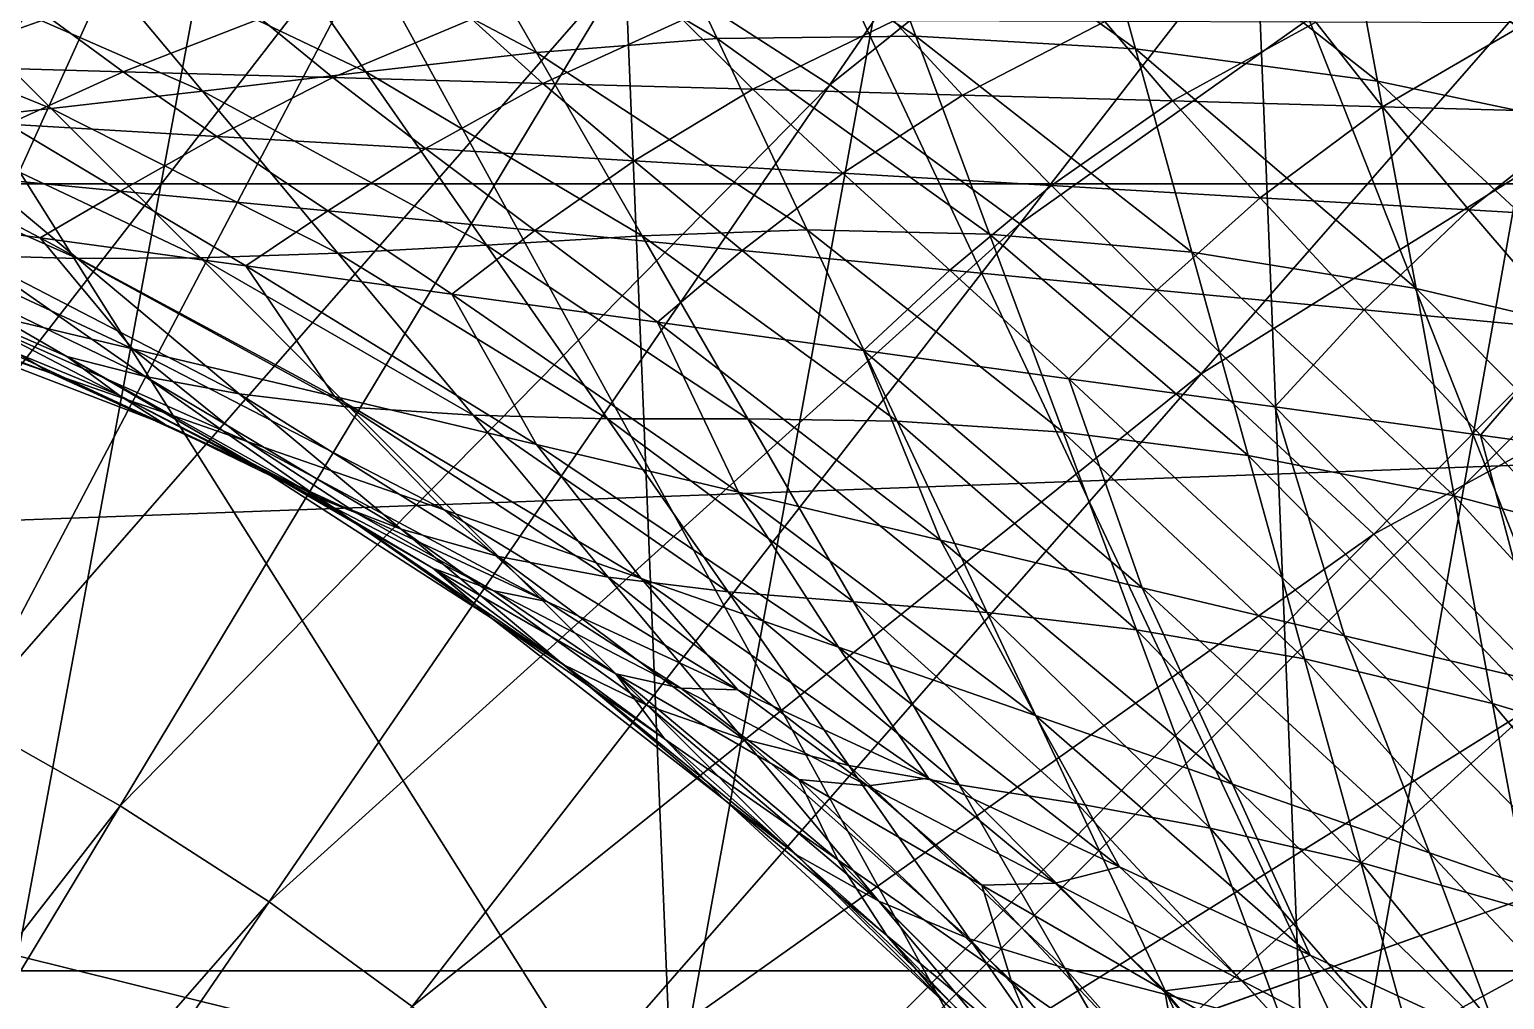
# Model space of a CAD drawing. Header units: metres. Extents: x -4.09 to 4.09, y -3.78 to 3.78.
# Drawn here: x 0.3042 to 0.6963, y 1.4555 to 1.7131 of the extents above; entities that cross this region are included whole.
import ezdxf

# ---------------------------------------------------------------- set-up
doc = ezdxf.new("R2010")
doc.units = ezdxf.units.M

msp = doc.modelspace()

# ---------------------------------------------------------------- linework, layer by layer
at = {"layer": 'statue_1', "color": 253}
for points in [[(-3.232, 0.082765, 16.714041), (3.348243, -0.166798, 15.068974), (3.367858, 2.430878, 15.064072)], [(-3.232, 2.430878, 16.714041), (-3.232, 0.082765, 16.714041), (3.367858, 2.430878, 15.064072)], [(-2.176662, 2.430878, 9.351602), (2.236946, 2.430878, 9.351602), (2.216392, -1.034236, 9.351602)], [(-2.157675, -1.034236, 9.351602), (-2.176662, 2.430878, 9.351602), (2.216392, -1.034236, 9.351602)], [(-1.437844, 0.146119, 15.295901), (-0.086352, 2.290978, 15.674101), (1.265203, 0.146119, 15.295901)], [(-0.086352, 2.290978, 15.674101), (0.091428, 2.283835, 15.672838), (1.265203, 0.146119, 15.295901)], [(0.091428, 2.283835, 15.672838), (0.267955, 2.262435, 15.669063), (1.265203, 0.146119, 15.295901)], [(0.267955, 2.262435, 15.669063), (0.301167, 1.467062, 20.14677), (0.442163, 2.226872, 15.662797)], [(0.267955, 2.262435, 15.669063), (0.442163, 2.226872, 15.662797), (1.265203, 0.146119, 15.295901)], [(0.475125, 1.423885, 20.167812), (0.442163, 2.226872, 15.662797), (0.301167, 1.467062, 20.14677)], [(0.442163, 2.226872, 15.662797), (0.475125, 1.423885, 20.167812), (0.612799, 2.177461, 15.654083)], [(0.442163, 2.226872, 15.662797), (0.612799, 2.177461, 15.654083), (1.265203, 0.146119, 15.295901)], [(0.475125, 1.423885, 20.167812), (0.645385, 1.366579, 20.187757), (0.612799, 2.177461, 15.654083)], [(0.612799, 2.177461, 15.654083), (0.645385, 1.366579, 20.187757), (0.778798, 2.114514, 15.642981)], [(0.612799, 2.177461, 15.654083), (0.778798, 2.114514, 15.642981), (1.265203, 0.146119, 15.295901)], [(0.810695, 1.295517, 20.20647), (0.778798, 2.114514, 15.642981), (0.645385, 1.366579, 20.187757)], [(1.967048, -0.334928, 9.392891), (1.967048, 1.975148, 9.392891), (-2.139753, 1.975148, 9.392891)], [(-2.139753, -0.334928, 9.392891), (1.967048, -0.334928, 9.392891), (-2.139753, 1.975148, 9.392891)], [(-2.139753, -0.334928, 9.007879), (-2.139753, 1.975148, 9.007879), (1.967048, 1.975148, 9.007879)], [(-2.139753, -0.334928, 9.007879), (1.967048, -0.334928, 9.007879), (1.967048, 1.975148, 9.007879)], [(1.967048, 1.975148, 9.007879), (1.967048, -0.334928, 9.007879), (-2.139753, 1.975148, 9.007879)], [(1.967048, -0.334928, 9.007879), (-2.139753, -0.334928, 9.007879), (-2.139753, 1.975148, 9.007879)], [(0.516922, 1.698357, 1.488987), (0.663934, 1.912326, 1.419429), (0.464346, 1.732259, 1.488987)], [(0.726724, 1.866424, 1.419429), (0.663934, 1.912326, 1.419429), (0.516922, 1.698357, 1.488987)], [(2.675725, 1.876513, 0.043246), (2.745471, 1.672101, 0.043246), (-2.918175, 1.672101, 0.043246)], [(-2.848429, 1.876513, 0.043246), (2.675725, 1.876513, 0.043246), (-2.918175, 1.672101, 0.043246)], [(0.726724, 1.866424, 1.419429), (0.516922, 1.698357, 1.488987), (0.56743, 1.661448, 1.488987)], [(0.786757, 1.816888, 1.419429), (0.726724, 1.866424, 1.419429), (0.56743, 1.661448, 1.488987)], [(0.786757, 1.816888, 1.419429), (0.56743, 1.661448, 1.488987), (0.615682, 1.621624, 1.488987)], [(0.786757, 1.816888, 1.419429), (0.615682, 1.621624, 1.488987), (0.843719, 1.763936, 1.419429)], [(0.35368, 1.790506, 1.488987), (0.295966, 1.814632, 1.488987), (0.20153, 1.568986, 1.543334)], [(0.245019, 1.550782, 1.543334), (0.35368, 1.790506, 1.488987), (0.20153, 1.568986, 1.543334)], [(0.409891, 1.762996, 1.488987), (0.35368, 1.790506, 1.488987), (0.245019, 1.550782, 1.543334)], [(0.409891, 1.762996, 1.488987), (0.245019, 1.550782, 1.543334), (0.287318, 1.530071, 1.543334)], [(0.409891, 1.762996, 1.488987), (0.287318, 1.530071, 1.543334), (0.464346, 1.732259, 1.488987)], [(0.410956, 1.755539, 2.847677), (0.463093, 1.76143, 2.591002), (0.487031, 1.71064, 2.591002)], [(0.520306, 1.763905, 2.334328), (0.539857, 1.711329, 2.334328), (0.463093, 1.76143, 2.591002)], [(0.463093, 1.76143, 2.591002), (0.539857, 1.711329, 2.334328), (0.487031, 1.71064, 2.591002)], [(0.520306, 1.763905, 2.334328), (0.598198, 1.707945, 2.077653), (0.539857, 1.711329, 2.334328)], [(0.520306, 1.763905, 2.334328), (0.583221, 1.761962, 2.077653), (0.598198, 1.707945, 2.077653)], [(0.583221, 1.761962, 2.077653), (0.662555, 1.69936, 1.820977), (0.598198, 1.707945, 2.077653)], [(0.652341, 1.754442, 1.820977), (0.662555, 1.69936, 1.820977), (0.583221, 1.761962, 2.077653)], [(0.661552, 1.579044, 1.488987), (0.843719, 1.763936, 1.419429), (0.615682, 1.621624, 1.488987)], [(0.897548, 1.707726, 1.419429), (0.843719, 1.763936, 1.419429), (0.661552, 1.579044, 1.488987)], [(0.410956, 1.755539, 2.847677), (0.43903, 1.706942, 2.847677), (0.361576, 1.747863, 3.104353)], [(0.410956, 1.755539, 2.847677), (0.487031, 1.71064, 2.591002), (0.43903, 1.706942, 2.847677)], [(0.652341, 1.754442, 1.820977), (0.733617, 1.684508, 1.564302), (0.662555, 1.69936, 1.820977)], [(0.652341, 1.754442, 1.820977), (0.728416, 1.740312, 1.564302), (0.733617, 1.684508, 1.564302)], [(0.314264, 1.739685, 3.361028), (0.361576, 1.747863, 3.104353), (0.39366, 1.701804, 3.104353)], [(0.361576, 1.747863, 3.104353), (0.43903, 1.706942, 2.847677), (0.39366, 1.701804, 3.104353)], [(0.314264, 1.739685, 3.361028), (0.350234, 1.696665, 3.361028), (0.270399, 1.731695, 3.617703)], [(0.314264, 1.739685, 3.361028), (0.39366, 1.701804, 3.104353), (0.350234, 1.696665, 3.361028)], [(0.230982, 1.724207, 3.874378), (0.270399, 1.731695, 3.617703), (0.310003, 1.69206, 3.617703)], [(0.270399, 1.731695, 3.617703), (0.350234, 1.696665, 3.361028), (0.310003, 1.69206, 3.617703)], [(0.328301, 1.506916, 1.543334), (0.464346, 1.732259, 1.488987), (0.287318, 1.530071, 1.543334)], [(0.516922, 1.698357, 1.488987), (0.464346, 1.732259, 1.488987), (0.328301, 1.506916, 1.543334)], [(0.230982, 1.724207, 3.874378), (0.310003, 1.69206, 3.617703), (0.273971, 1.688237, 3.874378)], [(-0.984715, -0.078253, 7.467829), (-0.984715, 1.718473, 7.467829), (0.812011, -0.078253, 7.467829)], [(0.812011, 1.718473, 7.467829), (-0.984715, 1.718473, 7.467829), (0.812011, -0.078253, 7.467829)], [(-0.984715, 1.718473, 1.307628), (-0.984715, -0.078253, 1.307628), (0.812011, 1.718473, 1.307628)], [(-0.984715, -0.078253, 1.307628), (0.812011, -0.078253, 1.307628), (0.812011, 1.718473, 1.307628)], [(0.812011, 1.718473, 7.467829), (0.812011, -0.078253, 7.467829), (-0.984715, -0.078253, 7.467829)], [(-0.984715, 1.718473, 7.467829), (0.812011, 1.718473, 7.467829), (-0.984715, -0.078253, 7.467829)], [(0.253479, 1.716405, 5.904914), (0.273344, 1.703433, 5.779057), (0.309564, 1.716217, 5.904914)], [(0.273344, 1.703433, 5.779057), (0.329116, 1.701867, 5.779057), (0.309564, 1.716217, 5.904914)], [(0.309564, 1.716217, 5.904914), (0.329116, 1.701867, 5.779057), (0.365649, 1.716029, 5.904914)], [(0.365649, 1.716029, 5.904914), (0.329116, 1.701867, 5.779057), (0.384887, 1.700331, 5.779057)], [(0.365649, 1.716029, 5.904914), (0.384887, 1.700331, 5.779057), (0.421797, 1.71581, 5.904914)], [(0.384887, 1.700331, 5.779057), (0.440659, 1.698765, 5.779057), (0.421797, 1.71581, 5.904914)], [(0.421797, 1.71581, 5.904914), (0.440659, 1.698765, 5.779057), (0.477882, 1.715622, 5.904914)], [(0.477882, 1.715622, 5.904914), (0.440659, 1.698765, 5.779057), (0.496493, 1.697198, 5.779057)], [(0.477882, 1.715622, 5.904914), (0.496493, 1.697198, 5.779057), (0.533967, 1.715402, 5.904914)], [(0.496493, 1.697198, 5.779057), (0.552265, 1.695663, 5.779057), (0.533967, 1.715402, 5.904914)], [(0.533967, 1.715402, 5.904914), (0.552265, 1.695663, 5.779057), (0.590052, 1.715214, 5.904914)], [(0.590052, 1.715214, 5.904914), (0.552265, 1.695663, 5.779057), (0.608037, 1.694096, 5.779057)], [(0.590052, 1.715214, 5.904914), (0.608037, 1.694096, 5.779057), (0.646137, 1.714995, 5.904914)], [(0.608037, 1.694096, 5.779057), (0.663871, 1.69253, 5.779057), (0.646137, 1.714995, 5.904914)], [(0.663871, 1.69253, 5.779057), (0.702222, 1.714807, 5.904914), (0.646137, 1.714995, 5.904914)], [(0.719643, 1.690994, 5.779057), (0.702222, 1.714807, 5.904914), (0.663871, 1.69253, 5.779057)], [(0.487031, 1.71064, 2.591002), (0.510969, 1.65985, 2.591002), (0.43903, 1.706942, 2.847677)], [(0.487031, 1.71064, 2.591002), (0.539857, 1.711329, 2.334328), (0.559409, 1.658753, 2.334328)], [(0.487031, 1.71064, 2.591002), (0.559409, 1.658753, 2.334328), (0.510969, 1.65985, 2.591002)], [(0.539857, 1.711329, 2.334328), (0.613175, 1.653928, 2.077653), (0.559409, 1.658753, 2.334328)], [(0.598198, 1.707945, 2.077653), (0.613175, 1.653928, 2.077653), (0.539857, 1.711329, 2.334328)], [(0.39366, 1.701804, 3.104353), (0.43903, 1.706942, 2.847677), (0.467104, 1.658315, 2.847677)], [(0.43903, 1.706942, 2.847677), (0.510969, 1.65985, 2.591002), (0.467104, 1.658315, 2.847677)], [(0.598198, 1.707945, 2.077653), (0.672769, 1.644278, 1.820977), (0.613175, 1.653928, 2.077653)], [(0.598198, 1.707945, 2.077653), (0.662555, 1.69936, 1.820977), (0.672769, 1.644278, 1.820977)], [(0.897548, 1.707726, 1.419429), (0.661552, 1.579044, 1.488987), (0.704791, 1.533831, 1.488987)], [(0.273344, 1.703433, 5.779057), (0.298598, 1.687955, 5.654257), (0.329116, 1.701867, 5.779057)], [(0.329116, 1.701867, 5.779057), (0.298598, 1.687955, 5.654257), (0.354056, 1.684696, 5.654257)], [(0.384887, 1.700331, 5.779057), (0.329116, 1.701867, 5.779057), (0.354056, 1.684696, 5.654257)], [(0.39366, 1.701804, 3.104353), (0.425745, 1.655777, 3.104353), (0.350234, 1.696665, 3.361028)], [(0.39366, 1.701804, 3.104353), (0.467104, 1.658315, 2.847677), (0.425745, 1.655777, 3.104353)], [(0.516922, 1.698357, 1.488987), (0.328301, 1.506916, 1.543334), (0.367905, 1.481412, 1.543334)], [(0.354056, 1.684696, 5.654257), (0.409515, 1.681438, 5.654257), (0.384887, 1.700331, 5.779057)], [(0.56743, 1.661448, 1.488987), (0.516922, 1.698357, 1.488987), (0.367905, 1.481412, 1.543334)], [(0.384887, 1.700331, 5.779057), (0.409515, 1.681438, 5.654257), (0.440659, 1.698765, 5.779057)], [(0.440659, 1.698765, 5.779057), (0.409515, 1.681438, 5.654257), (0.464973, 1.678179, 5.654257)], [(0.496493, 1.697198, 5.779057), (0.440659, 1.698765, 5.779057), (0.464973, 1.678179, 5.654257)], [(0.662555, 1.69936, 1.820977), (0.738818, 1.628737, 1.564302), (0.672769, 1.644278, 1.820977)], [(0.733617, 1.684508, 1.564302), (0.738818, 1.628737, 1.564302), (0.662555, 1.69936, 1.820977)], [(0.310003, 1.69206, 3.617703), (0.350234, 1.696665, 3.361028), (0.386203, 1.653646, 3.361028)], [(0.350234, 1.696665, 3.361028), (0.425745, 1.655777, 3.104353), (0.386203, 1.653646, 3.361028)], [(0.464973, 1.678179, 5.654257), (0.520431, 1.674921, 5.654257), (0.496493, 1.697198, 5.779057)], [(0.496493, 1.697198, 5.779057), (0.520431, 1.674921, 5.654257), (0.552265, 1.695663, 5.779057)], [(0.552265, 1.695663, 5.779057), (0.520431, 1.674921, 5.654257), (0.57589, 1.671662, 5.654257)], [(0.608037, 1.694096, 5.779057), (0.552265, 1.695663, 5.779057), (0.57589, 1.671662, 5.654257)], [(0.57589, 1.671662, 5.654257), (0.631348, 1.668404, 5.654257), (0.608037, 1.694096, 5.779057)], [(0.608037, 1.694096, 5.779057), (0.631348, 1.668404, 5.654257), (0.663871, 1.69253, 5.779057)], [(0.310003, 1.69206, 3.617703), (0.34967, 1.652424, 3.617703), (0.273971, 1.688237, 3.874378)], [(0.310003, 1.69206, 3.617703), (0.386203, 1.653646, 3.361028), (0.34967, 1.652424, 3.617703)], [(0.663871, 1.69253, 5.779057), (0.631348, 1.668404, 5.654257), (0.686806, 1.665145, 5.654257)], [(0.663871, 1.69253, 5.779057), (0.686806, 1.665145, 5.654257), (0.719643, 1.690994, 5.779057)], [(0.686806, 1.665145, 5.654257), (0.742265, 1.661886, 5.654257), (0.719643, 1.690994, 5.779057)], [(0.242889, 1.685104, 4.131053), (0.273971, 1.688237, 3.874378), (0.317021, 1.652267, 3.874378)], [(0.298598, 1.687955, 5.654257), (0.273281, 1.675422, 5.530369), (0.328364, 1.670158, 5.530369)], [(0.273971, 1.688237, 3.874378), (0.34967, 1.652424, 3.617703), (0.317021, 1.652267, 3.874378)], [(0.354056, 1.684696, 5.654257), (0.298598, 1.687955, 5.654257), (0.328364, 1.670158, 5.530369)], [(0.242889, 1.685104, 4.131053), (0.317021, 1.652267, 3.874378), (0.288885, 1.653019, 4.131053)], [(0.328364, 1.670158, 5.530369), (0.383509, 1.664926, 5.530369), (0.354056, 1.684696, 5.654257)], [(0.354056, 1.684696, 5.654257), (0.383509, 1.664926, 5.530369), (0.409515, 1.681438, 5.654257)], [(0.409515, 1.681438, 5.654257), (0.383509, 1.664926, 5.530369), (0.438591, 1.659662, 5.530369)], [(0.464973, 1.678179, 5.654257), (0.409515, 1.681438, 5.654257), (0.438591, 1.659662, 5.530369)], [(0.438591, 1.659662, 5.530369), (0.493673, 1.654398, 5.530369), (0.464973, 1.678179, 5.654257)], [(0.464973, 1.678179, 5.654257), (0.493673, 1.654398, 5.530369), (0.520431, 1.674921, 5.654257)], [(0.252351, 1.66527, 5.407246), (0.307058, 1.657782, 5.407246), (0.273281, 1.675422, 5.530369)], [(0.273281, 1.675422, 5.530369), (0.307058, 1.657782, 5.407246), (0.328364, 1.670158, 5.530369)], [(0.520431, 1.674921, 5.654257), (0.493673, 1.654398, 5.530369), (0.548818, 1.649134, 5.530369)], [(0.57589, 1.671662, 5.654257), (0.520431, 1.674921, 5.654257), (0.548818, 1.649134, 5.530369)], [(-2.918175, 1.672101, 0.043246), (2.745471, 1.672101, 0.043246), (-2.972756, 1.463114, 0.043246)], [(2.800114, 1.463114, 0.043246), (-2.972756, 1.463114, 0.043246), (2.745471, 1.672101, 0.043246)], [(0.328364, 1.670158, 5.530369), (0.307058, 1.657782, 5.407246), (0.361764, 1.650293, 5.407246)], [(0.328364, 1.670158, 5.530369), (0.361764, 1.650293, 5.407246), (0.383509, 1.664926, 5.530369)], [(0.548818, 1.649134, 5.530369), (0.603901, 1.64387, 5.530369), (0.57589, 1.671662, 5.654257)], [(0.57589, 1.671662, 5.654257), (0.603901, 1.64387, 5.530369), (0.631348, 1.668404, 5.654257)], [(0.631348, 1.668404, 5.654257), (0.603901, 1.64387, 5.530369), (0.658983, 1.638607, 5.530369)], [(0.686806, 1.665145, 5.654257), (0.631348, 1.668404, 5.654257), (0.658983, 1.638607, 5.530369)], [(0.252351, 1.66527, 5.407246), (0.331622, 1.628267, 5.151692), (0.307058, 1.657782, 5.407246)], [(0.252351, 1.66527, 5.407246), (0.277918, 1.640988, 5.151692), (0.331622, 1.628267, 5.151692)], [(0.361764, 1.650293, 5.407246), (0.41647, 1.642805, 5.407246), (0.383509, 1.664926, 5.530369)], [(0.383509, 1.664926, 5.530369), (0.41647, 1.642805, 5.407246), (0.438591, 1.659662, 5.530369)], [(0.658983, 1.638607, 5.530369), (0.714066, 1.633374, 5.530369), (0.686806, 1.665145, 5.654257)], [(0.714066, 1.633374, 5.530369), (0.742265, 1.661886, 5.654257), (0.686806, 1.665145, 5.654257)], [(0.405943, 1.45362, 1.543334), (0.56743, 1.661448, 1.488987), (0.367905, 1.481412, 1.543334)], [(0.615682, 1.621624, 1.488987), (0.56743, 1.661448, 1.488987), (0.405943, 1.45362, 1.543334)], [(0.438591, 1.659662, 5.530369), (0.41647, 1.642805, 5.407246), (0.471177, 1.635317, 5.407246)], [(0.438591, 1.659662, 5.530369), (0.471177, 1.635317, 5.407246), (0.493673, 1.654398, 5.530369)], [(0.467104, 1.658315, 2.847677), (0.510969, 1.65985, 2.591002), (0.534844, 1.60906, 2.591002)], [(0.510969, 1.65985, 2.591002), (0.57896, 1.606177, 2.334328), (0.534844, 1.60906, 2.591002)], [(0.559409, 1.658753, 2.334328), (0.57896, 1.606177, 2.334328), (0.510969, 1.65985, 2.591002)], [(0.559409, 1.658753, 2.334328), (0.628152, 1.599911, 2.077653), (0.57896, 1.606177, 2.334328)], [(0.559409, 1.658753, 2.334328), (0.613175, 1.653928, 2.077653), (0.628152, 1.599911, 2.077653)], [(0.307058, 1.657782, 5.407246), (0.385326, 1.615577, 5.151692), (0.361764, 1.650293, 5.407246)], [(0.331622, 1.628267, 5.151692), (0.385326, 1.615577, 5.151692), (0.307058, 1.657782, 5.407246)], [(0.386203, 1.653646, 3.361028), (0.425745, 1.655777, 3.104353), (0.457829, 1.609718, 3.104353)], [(0.467104, 1.658315, 2.847677), (0.495177, 1.609687, 2.847677), (0.425745, 1.655777, 3.104353)], [(0.425745, 1.655777, 3.104353), (0.495177, 1.609687, 2.847677), (0.457829, 1.609718, 3.104353)], [(0.467104, 1.658315, 2.847677), (0.534844, 1.60906, 2.591002), (0.495177, 1.609687, 2.847677)], [(0.224215, 1.653677, 5.151692), (0.309689, 1.621875, 4.897487), (0.277918, 1.640988, 5.151692)], [(0.224215, 1.653677, 5.151692), (0.257302, 1.640079, 4.897487), (0.309689, 1.621875, 4.897487)], [(0.27842, 1.64174, 4.515756), (0.265573, 1.654273, 4.387728), (0.314201, 1.626199, 4.387728)], [(0.265573, 1.654273, 4.387728), (0.334943, 1.620935, 4.131053), (0.314201, 1.626199, 4.387728)], [(0.265573, 1.654273, 4.387728), (0.288885, 1.653019, 4.131053), (0.334943, 1.620935, 4.131053)], [(0.288885, 1.653019, 4.131053), (0.360009, 1.616298, 3.874378), (0.334943, 1.620935, 4.131053)], [(0.317021, 1.652267, 3.874378), (0.360009, 1.616298, 3.874378), (0.288885, 1.653019, 4.131053)], [(0.317021, 1.652267, 3.874378), (0.34967, 1.652424, 3.617703), (0.389274, 1.612789, 3.617703)], [(0.317021, 1.652267, 3.874378), (0.389274, 1.612789, 3.617703), (0.360009, 1.616298, 3.874378)], [(0.386203, 1.653646, 3.361028), (0.422173, 1.610627, 3.361028), (0.34967, 1.652424, 3.617703)], [(0.34967, 1.652424, 3.617703), (0.422173, 1.610627, 3.361028), (0.389274, 1.612789, 3.617703)], [(0.386203, 1.653646, 3.361028), (0.457829, 1.609718, 3.104353), (0.422173, 1.610627, 3.361028)], [(0.471177, 1.635317, 5.407246), (0.525883, 1.627797, 5.407246), (0.493673, 1.654398, 5.530369)], [(0.493673, 1.654398, 5.530369), (0.525883, 1.627797, 5.407246), (0.548818, 1.649134, 5.530369)], [(0.613175, 1.653928, 2.077653), (0.682921, 1.589195, 1.820977), (0.628152, 1.599911, 2.077653)], [(0.672769, 1.644278, 1.820977), (0.682921, 1.589195, 1.820977), (0.613175, 1.653928, 2.077653)], [(0.361764, 1.650293, 5.407246), (0.438967, 1.602888, 5.151692), (0.41647, 1.642805, 5.407246)], [(0.361764, 1.650293, 5.407246), (0.385326, 1.615577, 5.151692), (0.438967, 1.602888, 5.151692)], [(0.548818, 1.649134, 5.530369), (0.525883, 1.627797, 5.407246), (0.580527, 1.620308, 5.407246)], [(0.548818, 1.649134, 5.530369), (0.580527, 1.620308, 5.407246), (0.603901, 1.64387, 5.530369)], [(0.41647, 1.642805, 5.407246), (0.492671, 1.590167, 5.151692), (0.471177, 1.635317, 5.407246)], [(0.438967, 1.602888, 5.151692), (0.492671, 1.590167, 5.151692), (0.41647, 1.642805, 5.407246)], [(0.580527, 1.620308, 5.407246), (0.635233, 1.61282, 5.407246), (0.603901, 1.64387, 5.530369)], [(0.603901, 1.64387, 5.530369), (0.635233, 1.61282, 5.407246), (0.658983, 1.638607, 5.530369)], [(0.672769, 1.644278, 1.820977), (0.744019, 1.572934, 1.564302), (0.682921, 1.589195, 1.820977)], [(0.672769, 1.644278, 1.820977), (0.738818, 1.628737, 1.564302), (0.744019, 1.572934, 1.564302)], [(0.257302, 1.640079, 4.897487), (0.340333, 1.608183, 4.64328), (0.309689, 1.621875, 4.897487)], [(0.289574, 1.631682, 4.64328), (0.340333, 1.608183, 4.64328), (0.257302, 1.640079, 4.897487)], [(0.277918, 1.640988, 5.151692), (0.362077, 1.603671, 4.897487), (0.331622, 1.628267, 5.151692)], [(0.309689, 1.621875, 4.897487), (0.362077, 1.603671, 4.897487), (0.277918, 1.640988, 5.151692)], [(0.328176, 1.615859, 4.515756), (0.27842, 1.64174, 4.515756), (0.314201, 1.626199, 4.387728)], [(0.289574, 1.631682, 4.64328), (0.27842, 1.64174, 4.515756), (0.328176, 1.615859, 4.515756)], [(0.471177, 1.635317, 5.407246), (0.546374, 1.577477, 5.151692), (0.525883, 1.627797, 5.407246)], [(0.471177, 1.635317, 5.407246), (0.492671, 1.590167, 5.151692), (0.546374, 1.577477, 5.151692)], [(0.658983, 1.638607, 5.530369), (0.635233, 1.61282, 5.407246), (0.68994, 1.605331, 5.407246)], [(0.658983, 1.638607, 5.530369), (0.68994, 1.605331, 5.407246), (0.714066, 1.633374, 5.530369)], [(0.340333, 1.608183, 4.64328), (0.289574, 1.631682, 4.64328), (0.328176, 1.615859, 4.515756)], [(0.68994, 1.605331, 5.407246), (0.744646, 1.597812, 5.407246), (0.714066, 1.633374, 5.530369)], [(0.331622, 1.628267, 5.151692), (0.414465, 1.585467, 4.897487), (0.385326, 1.615577, 5.151692)], [(0.331622, 1.628267, 5.151692), (0.362077, 1.603671, 4.897487), (0.414465, 1.585467, 4.897487)], [(0.525883, 1.627797, 5.407246), (0.600016, 1.564787, 5.151692), (0.580527, 1.620308, 5.407246)], [(0.546374, 1.577477, 5.151692), (0.600016, 1.564787, 5.151692), (0.525883, 1.627797, 5.407246)], [(0.314201, 1.626199, 4.387728), (0.362829, 1.598125, 4.387728), (0.328176, 1.615859, 4.515756)], [(0.314201, 1.626199, 4.387728), (0.381002, 1.588851, 4.131053), (0.362829, 1.598125, 4.387728)], [(0.334943, 1.620935, 4.131053), (0.381002, 1.588851, 4.131053), (0.314201, 1.626199, 4.387728)], [(0.309689, 1.621875, 4.897487), (0.391028, 1.584683, 4.64328), (0.362077, 1.603671, 4.897487)], [(0.309689, 1.621875, 4.897487), (0.340333, 1.608183, 4.64328), (0.391028, 1.584683, 4.64328)], [(0.334943, 1.620935, 4.131053), (0.40306, 1.58036, 3.874378), (0.381002, 1.588851, 4.131053)], [(0.334943, 1.620935, 4.131053), (0.360009, 1.616298, 3.874378), (0.40306, 1.58036, 3.874378)], [(0.442288, 1.423635, 1.543334), (0.615682, 1.621624, 1.488987), (0.405943, 1.45362, 1.543334)], [(0.661552, 1.579044, 1.488987), (0.615682, 1.621624, 1.488987), (0.442288, 1.423635, 1.543334)], [(0.580527, 1.620308, 5.407246), (0.653719, 1.552066, 5.151692), (0.635233, 1.61282, 5.407246)], [(0.580527, 1.620308, 5.407246), (0.600016, 1.564787, 5.151692), (0.653719, 1.552066, 5.151692)], [(0.328176, 1.615859, 4.515756), (0.377869, 1.589947, 4.515756), (0.340333, 1.608183, 4.64328)], [(0.328176, 1.615859, 4.515756), (0.362829, 1.598125, 4.387728), (0.377869, 1.589947, 4.515756)], [(0.360009, 1.616298, 3.874378), (0.428878, 1.573153, 3.617703), (0.40306, 1.58036, 3.874378)], [(0.389274, 1.612789, 3.617703), (0.428878, 1.573153, 3.617703), (0.360009, 1.616298, 3.874378)], [(0.385326, 1.615577, 5.151692), (0.466853, 1.567263, 4.897487), (0.438967, 1.602888, 5.151692)], [(0.414465, 1.585467, 4.897487), (0.466853, 1.567263, 4.897487), (0.385326, 1.615577, 5.151692)], [(0.389274, 1.612789, 3.617703), (0.45808, 1.567607, 3.361028), (0.428878, 1.573153, 3.617703)], [(0.389274, 1.612789, 3.617703), (0.422173, 1.610627, 3.361028), (0.45808, 1.567607, 3.361028)], [(0.635233, 1.61282, 5.407246), (0.707423, 1.539377, 5.151692), (0.68994, 1.605331, 5.407246)], [(0.653719, 1.552066, 5.151692), (0.707423, 1.539377, 5.151692), (0.635233, 1.61282, 5.407246)], [(0.340333, 1.608183, 4.64328), (0.377869, 1.589947, 4.515756), (0.391028, 1.584683, 4.64328)], [(0.422173, 1.610627, 3.361028), (0.489913, 1.563691, 3.104353), (0.45808, 1.567607, 3.361028)], [(0.457829, 1.609718, 3.104353), (0.489913, 1.563691, 3.104353), (0.422173, 1.610627, 3.361028)], [(0.457829, 1.609718, 3.104353), (0.523251, 1.561059, 2.847677), (0.489913, 1.563691, 3.104353)], [(0.457829, 1.609718, 3.104353), (0.495177, 1.609687, 2.847677), (0.523251, 1.561059, 2.847677)], [(0.495177, 1.609687, 2.847677), (0.558782, 1.55827, 2.591002), (0.523251, 1.561059, 2.847677)], [(0.534844, 1.60906, 2.591002), (0.558782, 1.55827, 2.591002), (0.495177, 1.609687, 2.847677)], [(0.534844, 1.60906, 2.591002), (0.598512, 1.553602, 2.334328), (0.558782, 1.55827, 2.591002)], [(0.534844, 1.60906, 2.591002), (0.57896, 1.606177, 2.334328), (0.598512, 1.553602, 2.334328)], [(0.362077, 1.603671, 4.897487), (0.441787, 1.561184, 4.64328), (0.414465, 1.585467, 4.897487)], [(0.391028, 1.584683, 4.64328), (0.441787, 1.561184, 4.64328), (0.362077, 1.603671, 4.897487)], [(0.57896, 1.606177, 2.334328), (0.643129, 1.545894, 2.077653), (0.598512, 1.553602, 2.334328)], [(0.628152, 1.599911, 2.077653), (0.643129, 1.545894, 2.077653), (0.57896, 1.606177, 2.334328)], [(0.68994, 1.605331, 5.407246), (0.761064, 1.526687, 5.151692), (0.744646, 1.597812, 5.407246)], [(0.68994, 1.605331, 5.407246), (0.707423, 1.539377, 5.151692), (0.761064, 1.526687, 5.151692)], [(0.438967, 1.602888, 5.151692), (0.519241, 1.549058, 4.897487), (0.492671, 1.590167, 5.151692)], [(0.438967, 1.602888, 5.151692), (0.466853, 1.567263, 4.897487), (0.519241, 1.549058, 4.897487)], [(0.628152, 1.599911, 2.077653), (0.693135, 1.534113, 1.820977), (0.643129, 1.545894, 2.077653)], [(0.628152, 1.599911, 2.077653), (0.682921, 1.589195, 1.820977), (0.693135, 1.534113, 1.820977)], [(0.362829, 1.598125, 4.387728), (0.411457, 1.570051, 4.387728), (0.377869, 1.589947, 4.515756)], [(0.426998, 1.556766, 4.131053), (0.411457, 1.570051, 4.387728), (0.362829, 1.598125, 4.387728)], [(0.362829, 1.598125, 4.387728), (0.381002, 1.588851, 4.131053), (0.426998, 1.556766, 4.131053)], [(0.391028, 1.584683, 4.64328), (0.377869, 1.589947, 4.515756), (0.427625, 1.564035, 4.515756)], [(0.377869, 1.589947, 4.515756), (0.411457, 1.570051, 4.387728), (0.427625, 1.564035, 4.515756)], [(0.381002, 1.588851, 4.131053), (0.446048, 1.54439, 3.874378), (0.426998, 1.556766, 4.131053)], [(0.40306, 1.58036, 3.874378), (0.446048, 1.54439, 3.874378), (0.381002, 1.588851, 4.131053)], [(0.492671, 1.590167, 5.151692), (0.571628, 1.530854, 4.897487), (0.546374, 1.577477, 5.151692)], [(0.519241, 1.549058, 4.897487), (0.571628, 1.530854, 4.897487), (0.492671, 1.590167, 5.151692)], [(0.682921, 1.589195, 1.820977), (0.74922, 1.517131, 1.564302), (0.693135, 1.534113, 1.820977)], [(0.744019, 1.572934, 1.564302), (0.74922, 1.517131, 1.564302), (0.682921, 1.589195, 1.820977)], [(0.441787, 1.561184, 4.64328), (0.391028, 1.584683, 4.64328), (0.427625, 1.564035, 4.515756)], [(0.414465, 1.585467, 4.897487), (0.492483, 1.537685, 4.64328), (0.466853, 1.567263, 4.897487)], [(0.414465, 1.585467, 4.897487), (0.441787, 1.561184, 4.64328), (0.492483, 1.537685, 4.64328)], [(0.40306, 1.58036, 3.874378), (0.468545, 1.533518, 3.617703), (0.446048, 1.54439, 3.874378)], [(0.40306, 1.58036, 3.874378), (0.428878, 1.573153, 3.617703), (0.468545, 1.533518, 3.617703)], [(0.661552, 1.579044, 1.488987), (0.442288, 1.423635, 1.543334), (0.476754, 1.391582, 1.543334)], [(0.661552, 1.579044, 1.488987), (0.476754, 1.391582, 1.543334), (0.704791, 1.533831, 1.488987)], [(0.546374, 1.577477, 5.151692), (0.623954, 1.51265, 4.897487), (0.600016, 1.564787, 5.151692)], [(0.546374, 1.577477, 5.151692), (0.571628, 1.530854, 4.897487), (0.623954, 1.51265, 4.897487)], [(0.428878, 1.573153, 3.617703), (0.494049, 1.524588, 3.361028), (0.468545, 1.533518, 3.617703)], [(0.45808, 1.567607, 3.361028), (0.494049, 1.524588, 3.361028), (0.428878, 1.573153, 3.617703)], [(0.427625, 1.564035, 4.515756), (0.411457, 1.570051, 4.387728), (0.460085, 1.541977, 4.387728)], [(0.411457, 1.570051, 4.387728), (0.473057, 1.524682, 4.131053), (0.460085, 1.541977, 4.387728)], [(0.426998, 1.556766, 4.131053), (0.473057, 1.524682, 4.131053), (0.411457, 1.570051, 4.387728)], [(0.45808, 1.567607, 3.361028), (0.521998, 1.517632, 3.104353), (0.494049, 1.524588, 3.361028)], [(0.45808, 1.567607, 3.361028), (0.489913, 1.563691, 3.104353), (0.521998, 1.517632, 3.104353)], [(0.466853, 1.567263, 4.897487), (0.543179, 1.514217, 4.64328), (0.519241, 1.549058, 4.897487)], [(0.492483, 1.537685, 4.64328), (0.543179, 1.514217, 4.64328), (0.466853, 1.567263, 4.897487)], [(0.600016, 1.564787, 5.151692), (0.676341, 1.494446, 4.897487), (0.653719, 1.552066, 5.151692)], [(0.623954, 1.51265, 4.897487), (0.676341, 1.494446, 4.897487), (0.600016, 1.564787, 5.151692)], [(0.427625, 1.564035, 4.515756), (0.460085, 1.541977, 4.387728), (0.477381, 1.538123, 4.515756)], [(0.477381, 1.538123, 4.515756), (0.441787, 1.561184, 4.64328), (0.427625, 1.564035, 4.515756)], [(0.492483, 1.537685, 4.64328), (0.441787, 1.561184, 4.64328), (0.477381, 1.538123, 4.515756)], [(0.489913, 1.563691, 3.104353), (0.551325, 1.512431, 2.847677), (0.521998, 1.517632, 3.104353)], [(0.523251, 1.561059, 2.847677), (0.551325, 1.512431, 2.847677), (0.489913, 1.563691, 3.104353)], [(0.523251, 1.561059, 2.847677), (0.58272, 1.507512, 2.591002), (0.551325, 1.512431, 2.847677)], [(0.523251, 1.561059, 2.847677), (0.558782, 1.55827, 2.591002), (0.58272, 1.507512, 2.591002)], [(0.489099, 1.50842, 3.874378), (0.473057, 1.524682, 4.131053), (0.426998, 1.556766, 4.131053)], [(0.426998, 1.556766, 4.131053), (0.446048, 1.54439, 3.874378), (0.489099, 1.50842, 3.874378)], [(0.558782, 1.55827, 2.591002), (0.618063, 1.500995, 2.334328), (0.58272, 1.507512, 2.591002)], [(0.598512, 1.553602, 2.334328), (0.618063, 1.500995, 2.334328), (0.558782, 1.55827, 2.591002)], [(0.598512, 1.553602, 2.334328), (0.658106, 1.491877, 2.077653), (0.618063, 1.500995, 2.334328)], [(0.598512, 1.553602, 2.334328), (0.643129, 1.545894, 2.077653), (0.658106, 1.491877, 2.077653)], [(0.519241, 1.549058, 4.897487), (0.593937, 1.490718, 4.64328), (0.571628, 1.530854, 4.897487)], [(0.519241, 1.549058, 4.897487), (0.543179, 1.514217, 4.64328), (0.593937, 1.490718, 4.64328)], [(0.653719, 1.552066, 5.151692), (0.728729, 1.476242, 4.897487), (0.707423, 1.539377, 5.151692)], [(0.653719, 1.552066, 5.151692), (0.676341, 1.494446, 4.897487), (0.728729, 1.476242, 4.897487)], [(0.643129, 1.545894, 2.077653), (0.70335, 1.478999, 1.820977), (0.658106, 1.491877, 2.077653)], [(0.693135, 1.534113, 1.820977), (0.70335, 1.478999, 1.820977), (0.643129, 1.545894, 2.077653)], [(0.446048, 1.54439, 3.874378), (0.508149, 1.493913, 3.617703), (0.489099, 1.50842, 3.874378)], [(0.468545, 1.533518, 3.617703), (0.508149, 1.493913, 3.617703), (0.446048, 1.54439, 3.874378)], [(0.460085, 1.541977, 4.387728), (0.508713, 1.513903, 4.387728), (0.477381, 1.538123, 4.515756)], [(0.460085, 1.541977, 4.387728), (0.519115, 1.492597, 4.131053), (0.508713, 1.513903, 4.387728)], [(0.460085, 1.541977, 4.387728), (0.473057, 1.524682, 4.131053), (0.519115, 1.492597, 4.131053)], [(0.477381, 1.538123, 4.515756), (0.527074, 1.512212, 4.515756), (0.492483, 1.537685, 4.64328)], [(0.477381, 1.538123, 4.515756), (0.508713, 1.513903, 4.387728), (0.527074, 1.512212, 4.515756)], [(0.492483, 1.537685, 4.64328), (0.527074, 1.512212, 4.515756), (0.543179, 1.514217, 4.64328)], [(0.468545, 1.533518, 3.617703), (0.530019, 1.481568, 3.361028), (0.508149, 1.493913, 3.617703)], [(0.468545, 1.533518, 3.617703), (0.494049, 1.524588, 3.361028), (0.530019, 1.481568, 3.361028)], [(0.50934, 1.357523, 1.543334), (0.704791, 1.533831, 1.488987), (0.476754, 1.391582, 1.543334)], [(0.745273, 1.486174, 1.488987), (0.704791, 1.533831, 1.488987), (0.50934, 1.357523, 1.543334)], [(0.693135, 1.534113, 1.820977), (0.754422, 1.461328, 1.564302), (0.70335, 1.478999, 1.820977)], [(0.693135, 1.534113, 1.820977), (0.74922, 1.517131, 1.564302), (0.754422, 1.461328, 1.564302)], [(0.328301, 1.506916, 1.543334), (0.287318, 1.530071, 1.543334), (0.163493, 1.294765, 1.582284)], [(0.571628, 1.530854, 4.897487), (0.644633, 1.467218, 4.64328), (0.623954, 1.51265, 4.897487)], [(0.593937, 1.490718, 4.64328), (0.644633, 1.467218, 4.64328), (0.571628, 1.530854, 4.897487)], [(0.473057, 1.524682, 4.131053), (0.532087, 1.472451, 3.874378), (0.519115, 1.492597, 4.131053)], [(0.489099, 1.50842, 3.874378), (0.532087, 1.472451, 3.874378), (0.473057, 1.524682, 4.131053)], [(0.494049, 1.524588, 3.361028), (0.554082, 1.471605, 3.104353), (0.530019, 1.481568, 3.361028)], [(0.521998, 1.517632, 3.104353), (0.554082, 1.471605, 3.104353), (0.494049, 1.524588, 3.361028)], [(0.521998, 1.517632, 3.104353), (0.579399, 1.463803, 2.847677), (0.554082, 1.471605, 3.104353)], [(0.521998, 1.517632, 3.104353), (0.551325, 1.512431, 2.847677), (0.579399, 1.463803, 2.847677)], [(0.527074, 1.512212, 4.515756), (0.508713, 1.513903, 4.387728), (0.557341, 1.48583, 4.387728)], [(0.508713, 1.513903, 4.387728), (0.565174, 1.460513, 4.131053), (0.557341, 1.48583, 4.387728)], [(0.519115, 1.492597, 4.131053), (0.565174, 1.460513, 4.131053), (0.508713, 1.513903, 4.387728)], [(0.527074, 1.512212, 4.515756), (0.57683, 1.486331, 4.515756), (0.543179, 1.514217, 4.64328)], [(0.543179, 1.514217, 4.64328), (0.57683, 1.486331, 4.515756), (0.593937, 1.490718, 4.64328)], [(0.557341, 1.48583, 4.387728), (0.57683, 1.486331, 4.515756), (0.527074, 1.512212, 4.515756)], [(0.551325, 1.512431, 2.847677), (0.606595, 1.456722, 2.591002), (0.579399, 1.463803, 2.847677)], [(0.58272, 1.507512, 2.591002), (0.606595, 1.456722, 2.591002), (0.551325, 1.512431, 2.847677)], [(0.623954, 1.51265, 4.897487), (0.695391, 1.443719, 4.64328), (0.676341, 1.494446, 4.897487)], [(0.623954, 1.51265, 4.897487), (0.644633, 1.467218, 4.64328), (0.695391, 1.443719, 4.64328)], [(0.190877, 1.279287, 1.582284), (0.328301, 1.506916, 1.543334), (0.163493, 1.294765, 1.582284)], [(0.190877, 1.279287, 1.582284), (0.367905, 1.481412, 1.543334), (0.328301, 1.506916, 1.543334)], [(0.547816, 1.454278, 3.617703), (0.532087, 1.472451, 3.874378), (0.489099, 1.50842, 3.874378)], [(0.489099, 1.50842, 3.874378), (0.508149, 1.493913, 3.617703), (0.547816, 1.454278, 3.617703)], [(0.58272, 1.507512, 2.591002), (0.637614, 1.448419, 2.334328), (0.606595, 1.456722, 2.591002)], [(0.58272, 1.507512, 2.591002), (0.618063, 1.500995, 2.334328), (0.637614, 1.448419, 2.334328)], [(0.618063, 1.500995, 2.334328), (0.673083, 1.43786, 2.077653), (0.637614, 1.448419, 2.334328)], [(0.658106, 1.491877, 2.077653), (0.673083, 1.43786, 2.077653), (0.618063, 1.500995, 2.334328)], [(0.508149, 1.493913, 3.617703), (0.565989, 1.438549, 3.361028), (0.547816, 1.454278, 3.617703)], [(0.530019, 1.481568, 3.361028), (0.565989, 1.438549, 3.361028), (0.508149, 1.493913, 3.617703)], [(0.676341, 1.494446, 4.897487), (0.746087, 1.42022, 4.64328), (0.728729, 1.476242, 4.897487)], [(0.695391, 1.443719, 4.64328), (0.746087, 1.42022, 4.64328), (0.676341, 1.494446, 4.897487)], [(0.519115, 1.492597, 4.131053), (0.575138, 1.436481, 3.874378), (0.565174, 1.460513, 4.131053)], [(0.519115, 1.492597, 4.131053), (0.532087, 1.472451, 3.874378), (0.575138, 1.436481, 3.874378)], [(0.593937, 1.490718, 4.64328), (0.57683, 1.486331, 4.515756), (0.626585, 1.460419, 4.515756)], [(0.644633, 1.467218, 4.64328), (0.593937, 1.490718, 4.64328), (0.626585, 1.460419, 4.515756)], [(0.658106, 1.491877, 2.077653), (0.713502, 1.423917, 1.820977), (0.673083, 1.43786, 2.077653)], [(0.658106, 1.491877, 2.077653), (0.70335, 1.478999, 1.820977), (0.713502, 1.423917, 1.820977)], [(0.745273, 1.486174, 1.488987), (0.50934, 1.357523, 1.543334), (0.539857, 1.321648, 1.543334)], [(0.782934, 1.436231, 1.488987), (0.745273, 1.486174, 1.488987), (0.539857, 1.321648, 1.543334)], [(0.557341, 1.48583, 4.387728), (0.605969, 1.457756, 4.387728), (0.57683, 1.486331, 4.515756)], [(0.57683, 1.486331, 4.515756), (0.605969, 1.457756, 4.387728), (0.626585, 1.460419, 4.515756)], [(0.61117, 1.428429, 4.131053), (0.605969, 1.457756, 4.387728), (0.557341, 1.48583, 4.387728)], [(0.557341, 1.48583, 4.387728), (0.565174, 1.460513, 4.131053), (0.61117, 1.428429, 4.131053)], [(0.217384, 1.262242, 1.582284), (0.367905, 1.481412, 1.543334), (0.190877, 1.279287, 1.582284)], [(0.217384, 1.262242, 1.582284), (0.405943, 1.45362, 1.543334), (0.367905, 1.481412, 1.543334)], [(0.530019, 1.481568, 3.361028), (0.586167, 1.425578, 3.104353), (0.565989, 1.438549, 3.361028)], [(0.530019, 1.481568, 3.361028), (0.554082, 1.471605, 3.104353), (0.586167, 1.425578, 3.104353)], [(0.532087, 1.472451, 3.874378), (0.58742, 1.414642, 3.617703), (0.575138, 1.436481, 3.874378)], [(0.547816, 1.454278, 3.617703), (0.58742, 1.414642, 3.617703), (0.532087, 1.472451, 3.874378)], [(0.554082, 1.471605, 3.104353), (0.607473, 1.415175, 2.847677), (0.586167, 1.425578, 3.104353)], [(0.579399, 1.463803, 2.847677), (0.607473, 1.415175, 2.847677), (0.554082, 1.471605, 3.104353)], [(0.475125, 1.423885, 20.167812), (0.301167, 1.467062, 20.14677), (-2.247724, -0.650978, 19.720924)], [(0.676279, 1.434507, 4.515756), (0.644633, 1.467218, 4.64328), (0.626585, 1.460419, 4.515756)], [(0.695391, 1.443719, 4.64328), (0.644633, 1.467218, 4.64328), (0.676279, 1.434507, 4.515756)], [(2.800114, 1.463114, 0.043246), (2.839343, 1.25068, 0.043246), (-3.012047, 1.25068, 0.043246)], [(-2.972756, 1.463114, 0.043246), (2.800114, 1.463114, 0.043246), (-3.012047, 1.25068, 0.043246)], [(0.579399, 1.463803, 2.847677), (0.630533, 1.405932, 2.591002), (0.607473, 1.415175, 2.847677)], [(0.579399, 1.463803, 2.847677), (0.606595, 1.456722, 2.591002), (0.630533, 1.405932, 2.591002)], [(0.565174, 1.460513, 4.131053), (0.618126, 1.400512, 3.874378), (0.61117, 1.428429, 4.131053)], [(0.575138, 1.436481, 3.874378), (0.618126, 1.400512, 3.874378), (0.565174, 1.460513, 4.131053)], [(0.626585, 1.460419, 4.515756), (0.605969, 1.457756, 4.387728), (0.654597, 1.429682, 4.387728)], [(0.626585, 1.460419, 4.515756), (0.654597, 1.429682, 4.387728), (0.676279, 1.434507, 4.515756)], [(0.605969, 1.457756, 4.387728), (0.657229, 1.396344, 4.131053), (0.654597, 1.429682, 4.387728)], [(0.61117, 1.428429, 4.131053), (0.657229, 1.396344, 4.131053), (0.605969, 1.457756, 4.387728)], [(0.606595, 1.456722, 2.591002), (0.657166, 1.395843, 2.334328), (0.630533, 1.405932, 2.591002)], [(0.637614, 1.448419, 2.334328), (0.657166, 1.395843, 2.334328), (0.606595, 1.456722, 2.591002)]]:
    msp.add_3dface(points, dxfattribs=at)

doc.saveas('drawing.dxf')
